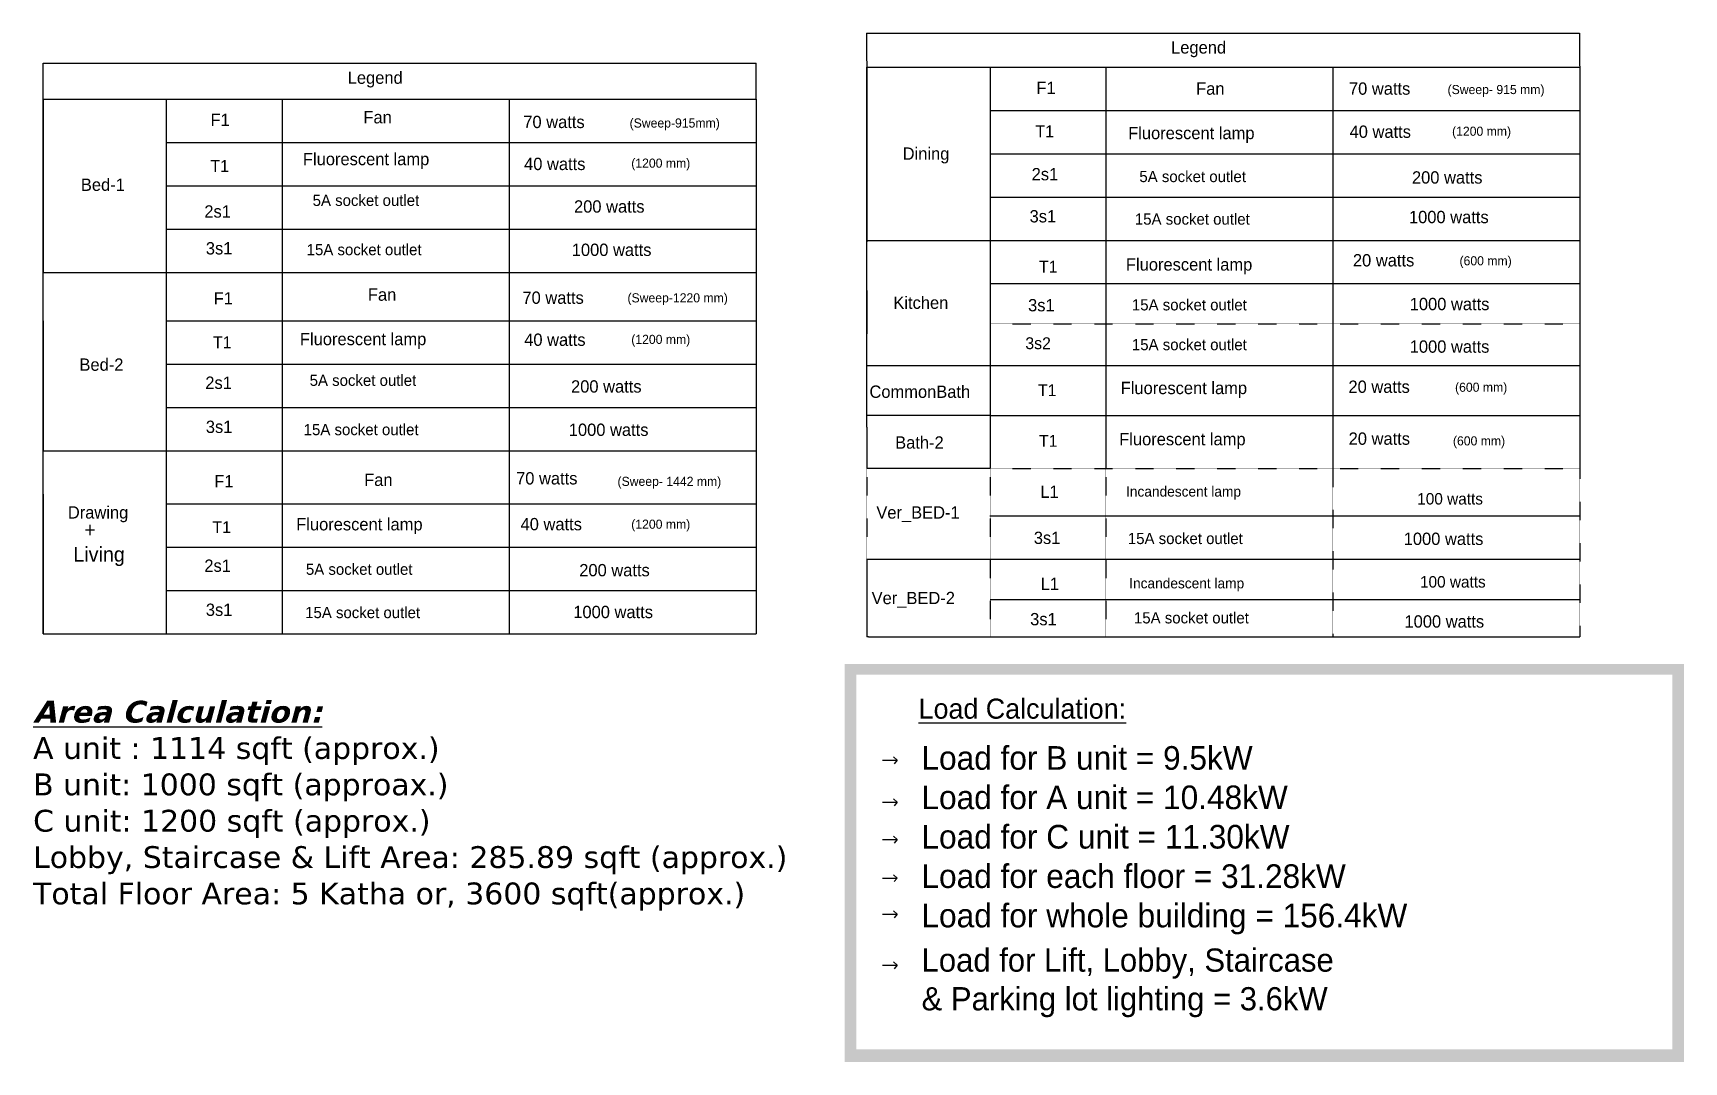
# Model space of a CAD drawing. Header units: inches. Extents: x 1592 to 3407, y -53 to 806.
# Drawn here: x 2301 to 3407, y 118 to 806 of the extents above; entities that cross this region are included whole.
import ezdxf

# ---------------------------------------------------------------- set-up
doc = ezdxf.new("R2010")
doc.units = ezdxf.units.IN
doc.header["$MEASUREMENT"] = 0
doc.linetypes.add('DOT2', pattern=[0.125, 0, -0.125])

msp = doc.modelspace()

# ---------------------------------------------------------------- hatches: boundary and pattern name
h = msp.add_hatch(color=5)
h.paths.add_polyline_path([(3406.622, 383.963), (2844.706, 383.963), (2844.706, 117.548), (3406.622, 117.548)])
h.paths.add_polyline_path([(2852.501, 376.931), (3398.851, 376.931), (3398.851, 125.966), (2852.501, 125.966)], flags=16)
h.paths.add_polyline_path([(2892.324, 197.418), (3340.122, 197.418), (3340.122, 143.061), (2892.324, 143.061)], flags=8)
h.paths.add_polyline_path([(2890.843, 364.2), (3090.199, 364.2), (3090.199, 341.353), (2890.843, 341.353)], flags=8)
h.paths.add_polyline_path([(2892.157, 332.989), (3385.349, 332.989), (3385.349, 198.482), (2892.157, 198.482)], flags=8)

# ---------------------------------------------------------------- linework, layer by layer
for p, q in [((2859.255, 806.488), (2859.5, 769.164)), ((3336.755, 806.488), (3337, 762.364)), ((2785.5, 762.222), (2785.5, 786.222)), ((2942, 783.664), (2942, 667.664)), ((3019.5, 783.664), (3019.5, 667.664)), ((3171.5, 783.664), (3171.5, 667.664)), ((3337, 783.664), (3337, 667.664)), ((2390.5, 762.222), (2390.5, 646.222)), ((2468, 762.222), (2468, 646.222)), ((2620, 762.222), (2620, 646.222)), ((2785.5, 762.222), (2785.5, 646.222)), ((2942, 667.664), (2942, 634.164)), ((3019.5, 667.664), (3019.5, 634.164)), ((3171.5, 667.664), (3171.5, 634.164)), ((3337, 667.664), (3337, 634.164)), ((2390.5, 647.222), (2390.5, 526.722)), ((2468, 647.222), (2468, 526.722)), ((2620, 647.222), (2620, 526.722)), ((2785.5, 647.222), (2785.5, 526.722)), ((2942, 634.164), (2942, 605.164)), ((3019.5, 634.164), (3019.5, 605.164)), ((3171.5, 634.164), (3171.5, 605.164)), ((3337, 634.164), (3337, 605.164)), ((2942, 606.664), (2942, 542.664)), ((3019.5, 606.664), (3019.5, 542.664)), ((3171.5, 606.664), (3171.5, 542.664)), ((3337, 606.664), (3337, 542.664)), ((2942, 550.454), (2859.5, 550.454)), ((2859.5, 542.664), (2859.5, 515.002)), ((2942, 550.454), (2942, 515.002)), ((3019.5, 550.454), (3019.5, 515.002)), ((3171.5, 550.454), (3171.5, 515.002)), ((3337, 550.454), (3337, 515.002)), ((2390.5, 526.722), (2390.5, 404.222)), ((2468, 526.722), (2468, 404.222)), ((2620, 526.722), (2620, 404.222)), ((2785.5, 526.722), (2785.5, 404.222)), ((2859.5, 521.454), (2859.5, 517.585)), ((2942, 521.454), (2942, 515.002)), ((3019.5, 521.454), (3019.5, 515.002)), ((3171.5, 521.454), (3171.5, 515.002)), ((3337, 521.454), (3337, 515.002)), ((2942, 515.002), (2859.5, 515.002)), ((3333.818, 483.223), (3337, 483.223)), ((2859.5, 454.306), (2859.5, 402.272)), ((3334.313, 454.306), (3337, 454.306)), ((3324.051, 427.217), (3337, 427.217)), ((2860.603, 402.272), (2859.5, 402.272)), ((2879.91, 319.632), (2877.432, 321.856)), ((2870.024, 319.632), (2879.91, 319.632)), ((2879.91, 319.632), (2877.761, 317.239)), ((2870.024, 291.552), (2879.91, 291.552)), ((2879.91, 291.552), (2877.432, 293.776)), ((2879.91, 291.552), (2877.761, 289.159)), ((2870.024, 266.507), (2879.91, 266.507)), ((2879.91, 266.507), (2877.432, 268.732)), ((2879.91, 266.507), (2877.761, 264.114)), ((2870.024, 240.704), (2879.91, 240.704)), ((2879.91, 240.704), (2877.432, 242.929)), ((2879.91, 240.704), (2877.761, 238.311)), ((2870.024, 216.419), (2879.91, 216.419)), ((2879.91, 216.419), (2877.432, 218.643)), ((2879.91, 216.419), (2877.761, 214.026)), ((2870.024, 182.267), (2879.91, 182.267)), ((2879.91, 182.267), (2877.432, 184.492)), ((2879.91, 182.267), (2877.761, 179.874))]:
    msp.add_line(p, q)
at = {"color": 7}
for p, q in [((2859.5, 783.664), (3337, 783.664)), ((2859.5, 783.664), (2859.5, 754.664)), ((2308, 762.222), (2785.5, 762.222)), ((2308, 762.222), (2308, 733.222)), ((2859.5, 754.664), (2859.5, 725.664)), ((2942, 754.664), (3337, 754.664)), ((2308, 733.222), (2308, 704.222)), ((2390.5, 733.222), (2785.5, 733.222)), ((2859.5, 725.664), (2859.5, 696.664)), ((2942, 725.664), (3337, 725.664)), ((2308, 704.222), (2308, 675.222)), ((2390.5, 704.222), (2785.5, 704.222)), ((2859.5, 696.664), (2859.5, 667.664)), ((2942, 696.664), (3337, 696.664)), ((2308, 675.222), (2308, 646.222)), ((2390.5, 675.222), (2785.5, 675.222)), ((2859.5, 667.664), (3337, 667.664)), ((2859.5, 667.664), (2859.5, 666.664)), ((2859.5, 667.664), (3337, 667.664)), ((2308, 647.222), (2308, 646.222)), ((2308, 646.222), (2785.5, 646.222)), ((2859.5, 634.164), (2859.5, 605.164)), ((2942, 638.763), (3337, 638.763)), ((2942, 638.763), (3337, 638.763)), ((2308, 613.722), (2308, 584.722)), ((2390.5, 613.722), (2785.5, 613.722)), ((2859.5, 606.664), (2859.5, 605.164)), ((2308, 584.722), (2308, 555.722)), ((2390.5, 584.722), (2785.5, 584.722)), ((2859.5, 583.954), (3337, 583.954)), ((2308, 555.722), (2308, 526.722)), ((2390.5, 555.722), (2785.5, 555.722)), ((2942, 550.454), (3337, 550.454)), ((2308, 526.722), (2785.5, 526.722)), ((2308, 526.722), (2785.5, 526.722)), ((2308, 526.722), (2785.5, 526.722)), ((2308, 497.722), (2308, 468.722)), ((2308, 491.222), (2308, 462.222)), ((2390.5, 491.222), (2785.5, 491.222)), ((2941.987, 483.223), (3333.818, 483.223)), ((2308, 462.222), (2308, 433.222)), ((2390.5, 462.222), (2785.5, 462.222)), ((2859.397, 454.306), (3334.313, 454.306)), ((2308, 433.222), (2308, 404.222)), ((2390.5, 433.222), (2785.5, 433.222)), ((2942, 427.217), (3324.051, 427.217)), ((2308, 404.222), (2785.5, 404.222)), ((2860.603, 402.272), (3337, 402.272))]:
    msp.add_line(p, q, dxfattribs=at)
at = {"linetype": 'DOT2'}
for p, q in [((2942, 611.838), (3337, 611.838)), ((3337, 526.782), (3337, 402.272)), ((2859.5, 517.422), (2859.5, 454.306)), ((2942, 517.422), (2942, 402.272)), ((2942, 515.002), (3337, 515.002)), ((3019.5, 517.422), (3019.5, 402.272)), ((3171.5, 515.351), (3171.5, 402.272))]:
    msp.add_line(p, q, dxfattribs=at)
at = {"color": 7}
for points in [[(2859.255, 806.488), (3336.755, 806.488)], [(2308, 646.222), (2308, 786.222), (2785.5, 786.222)], [(2859.5, 667.664), (2859.5, 783.664)], [(2859.5, 634.164), (2859.5, 667.664)], [(2308, 526.722), (2308, 647.222)], [(2859.5, 605.164), (2859.5, 634.164)], [(2859.5, 542.664), (2859.5, 606.664)], [(2308, 404.222), (2308, 526.722)]]:
    msp.add_lwpolyline(points, dxfattribs=at)

# ---------------------------------------------------------------- texts
at = {"color": 5, "char_height": 8.24915, "width": 115, "attachment_point": 1}
for insert in [(3063.255, 800.988), (2512, 780.722)]:
    msp.add_mtext('{\\C256;Legend}', dxfattribs=dict(at, insert=insert))
at = {"attachment_point": 1}
for s, insert, char_height, width in [('F1', (2973.075, 773.913), 8.2492, 61.5), ('Fan', (3080, 773.412), 8.2492, 287), ('70 watts', (3182.319, 773.427), 8.25, 122), ('F1', (2420.128, 752.471), 8.2492, 61.5), ('Fan', (2522.5, 754.222), 8.2492, 287), ('70 watts', (2629.543, 751.095), 8.25, 122), ('Fluorescent lamp', (3034.5, 743.663), 8.24915, 134), ('40 watts', (3182.736, 744.557), 8.25, 122), ('Dining', (2883.539, 729.879), 8.2492, 61.5), ('Fluorescent lamp', (2482, 726.222), 8.24915, 134), ('40 watts', (2630.067, 722.972), 8.25, 122), ('Bed-1', (2333.347, 709.043), 8.2492, 61.5), ('2s1', (2969.891, 716.107), 8.2492, 61.5), ('5A socket outlet', (3042, 714.164), 7.5, 124.5), ('200 watts', (3224.5, 713.914), 8.25, 122), ('5A socket outlet', (2488.5, 698.222), 7.5, 124.5), ('2s1', (2416, 691.144), 8.2492, 61.5), ('200 watts', (2663.5, 694.472), 8.25, 122), ('3s1', (2968.5, 687.913), 8.2492, 61.5), ('15A socket outlet', (3039, 685.664), 7.5, 124.5), ('1000 watts', (3222.5, 687.414), 8.25, 122), ('3s1', (2417, 666.471), 8.2492, 61.5), ('15A socket outlet', (2484.5, 665.222), 7.5, 124.5), ('1000 watts', (2662, 665.472), 8.25, 122), ('Fluorescent lamp', (3033, 655.664), 8.25, 121.48634), ('20 watts', (3184.977, 658.449), 8.25, 122), ('F1', (2422.221, 632.971), 8.2492, 61.5), ('Fan', (2525.5, 635.471), 8.2492, 287), ('70 watts', (2628.957, 633.412), 8.25, 122), ('Kitchen', (2877.304, 630.057), 8.2492, 61.5), ('3s1', (2967.5, 628.386), 8.2492, 61.5), ('15A socket outlet', (3037, 628.263), 7.5, 124.5), ('1000 watts', (3223, 629.163), 8.25, 122), ('Fluorescent lamp', (2480, 605.722), 8.24915, 134), ('40 watts', (2630.144, 605.273), 8.25, 122), ('15A socket outlet', (3037, 601.614), 7.5, 124.5), ('1000 watts', (3223, 600.676), 8.25, 122), ('Bed-2', (2332.385, 588.583), 8.2492, 61.5), ('2s1', (2416.659, 576.471), 8.2492, 61.5), ('5A socket outlet', (2486.5, 577.722), 7.5, 124.5), ('200 watts', (2661.5, 573.972), 8.25, 122), ('CommonBath', (2861.29, 570.454), 8.2492, 80.66202), ('Fluorescent lamp', (3029.5, 572.954), 8.25, 310), ('20 watts', (3181.985, 573.795), 8.25, 122), ('3s1', (2417, 546.971), 8.2492, 61.5), ('15A socket outlet', (2482.5, 544.722), 7.5, 124.5), ('1000 watts', (2660, 544.972), 8.25, 122), ('Bath-2', (2878.5, 536.449), 8.2492, 61.5), ('Fluorescent lamp', (3028.5, 538.7), 8.25, 310), ('20 watts', (3182.108, 539.043), 8.25, 122), ('F1', (2422.652, 510.471), 8.2492, 61.5), ('Fan', (2523, 511.47), 8.2492, 287), ('70 watts', (2624.721, 512.472), 8.25, 122), ('L1', (2975.683, 503.513), 8.2492, 61.5), ('Drawing', (2324.616, 489.63), 8.2492, 61.5), ('Ver_BED-1', (2865.909, 489.613), 8.2492, 61.5), ('Fluorescent lamp', (2477.5, 481.721), 8.24915, 134), ('40 watts', (2627.708, 481.786), 8.25, 122), ('3s1', (2971.336, 472.614), 8.2492, 61.5), ('15A socket outlet', (3034.302, 471.813), 7.5, 124.5), ('1000 watts', (3218.978, 471.964), 8.25, 122), ('2s1', (2416, 453.971), 8.2492, 61.5), ('5A socket outlet', (2484, 451.222), 7.5, 124.5), ('200 watts', (2667, 450.972), 8.25, 122), ('Ver_BED-2', (2862.745, 432.334), 8.2492, 61.5), ('L1', (2975.952, 441.868), 8.2492, 61.5), ('3s1', (2417, 424.471), 8.2492, 61.5), ('15A socket outlet', (2483.5, 422.222), 7.5, 124.5), ('1000 watts', (2663, 422.972), 8.25, 122), ('3s1', (2968.89, 418.17), 8.2492, 61.5), ('15A socket outlet', (3038.371, 418.681), 7.5, 124.5), ('1000 watts', (3219.496, 416.628), 8.25, 122), ('{\\fVerdana|b1|i1|c0|p34;\\LArea Calculation:\\P\\fVerdana|b0|i0|c0|p34;\\lA unit : 1114 sqft (approx.)\\PB unit: 1000 sqft (approax.)\\PC unit: 1200 sqft (approx.)\\PLobby, Staircase & Lift Area: 285.89 sqft (approx.)\\PTotal Floor Area: 5 Katha or, 3600 sqft(approx.)}', (2301.355, 359.403), 14.60077, 538.33403), ('{\\LLoad Calculation:}', (2894.203, 360.84), 13.43974, 257.00746), ('Load for B unit = 9.5kW\\PLoad for A unit = 10.48kW\\PLoad for C unit = 11.30kW\\PLoad for each floor = 31.28kW\\PLoad for whole building = 156.4kW', (2896.113, 329.033), 15.82435, 953.43077), ('Load for Lift, Lobby, Staircase \\P& Parking lot lighting = 3.6kW', (2896.206, 193.536), 15.53058, 1865.59457)]:
    msp.add_mtext(s, dxfattribs=dict(at, insert=insert, char_height=char_height, width=width))
at = {"linetype": 'DOT2', "attachment_point": 1}
for s, insert, char_height, width in [('(Sweep- 915 mm)', (3248.348, 771.706), 6.10741, 128.79873), ('(Sweep-915mm)', (2700.723, 749.292), 6.10741, 140.75113), ('T1', (2972.399, 744.661), 7.9629, 239.17418), ('(1200 mm)', (3251.354, 743.788), 6.1074, 198.4582), ('T1', (2420.043, 721.437), 7.9629, 239.17418), ('(1200 mm)', (2701.822, 722.412), 6.1074, 198.4582), ('T1', (2974.815, 654.033), 7.9629, 239.17418), ('(600 mm)', (3256.343, 657.037), 6.1074, 107.78764), ('(Sweep-1220 mm)', (2699.293, 632.232), 6.10741, 164.50656), ('T1', (2421.806, 603.443), 7.9629, 239.17418), ('(1200 mm)', (2701.822, 604.418), 6.1074, 198.4582), ('3s2', (2965.648, 602.753), 7.9424, 169.93118), ('T1', (2974.081, 571.32), 7.9629, 239.17418), ('(600 mm)', (3253.351, 572.383), 6.1074, 107.78764), ('T1', (2974.812, 537.406), 7.9629, 239.17418), ('(600 mm)', (3251.933, 536.469), 6.1074, 107.78764), ('(Sweep- 1442 mm)', (2692.616, 509.364), 6.10741, 150.99901), ('Incandescent lamp', (3033.084, 502.959), 6.85747, 337.28607), ('100 watts', (3228.041, 498.481), 7.6831, 277.71495), ('  +\\PLiving', (2328.287, 478.872), 9.8672, 225.78191), ('T1', (2421.424, 479.624), 7.9629, 239.17418), ('(1200 mm)', (2701.822, 480.68), 6.1074, 198.4582), ('100 watts', (3229.886, 442.871), 7.6831, 277.71495), ('Incandescent lamp', (3035.21, 441.506), 6.85747, 337.28607)]:
    msp.add_mtext(s, dxfattribs=dict(at, insert=insert, char_height=char_height, width=width))

doc.saveas('drawing.dxf')
